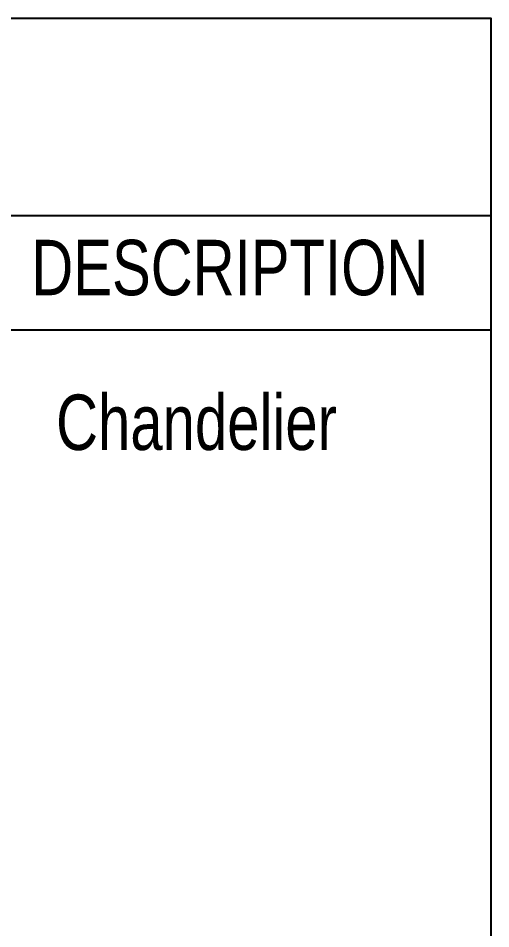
# Model space of a CAD drawing. Header units: inches. Extents: x 193287 to 241687, y 437648 to 550079.
# Drawn here: x 235279 to 235705, y 465739 to 466561 of the extents above; entities that cross this region are included whole.
import ezdxf

# ---------------------------------------------------------------- set-up
doc = ezdxf.new("R2010")
doc.units = ezdxf.units.IN
doc.header["$MEASUREMENT"] = 0
for name, color, linetype in [('CQ SPOT DETAIL DIMENSION', 9, 'Continuous'), ('CQ text label', 3, 'Continuous'), ('CQ-legend tex box', 3, 'Continuous')]:
    doc.layers.add(name, color=color, linetype=linetype)
doc.styles.add('DIM 50', font='romans.shx', dxfattribs={"width": 0.75, "height": 100})

# ---------------------------------------------------------------- blocks, each defined once
blk = doc.blocks.new('SMDS')
at = {"layer": 'CQ-legend tex box'}
for p, q in [((384632.87, 480364.08), (386097.23, 480364.08)), ((384632.87, 480186.07), (386097.23, 480186.07)), ((384632.87, 480082.81), (386097.23, 480082.81))]:
    blk.add_line(p, q, dxfattribs=at)
blk.add_lwpolyline([(384632.87, 472716.65), (384632.87, 480364.08), (386097.23, 480364.08), (386097.2, 472716.65)], dxfattribs=at)
at = {"layer": 'CQ text label', "ltscale": 1000, "char_height": 50, "attachment_point": 1, "style": 'DIM 50'}
for s, insert, width in [('{\\fArial|b0|i0|c0|p34;DESCRIPTION}', (385682.86, 480164.16), 946.8165), ('{\\fArial|b0|i0|c0|p34;Chandelier}', (385705.17, 480024.56), 1430.8198)]:
    blk.add_mtext(s, dxfattribs=dict(at, insert=insert, width=width))

msp = doc.modelspace()

# ---------------------------------------------------------------- block references
at = {"layer": 'CQ SPOT DETAIL DIMENSION'}
msp.add_blockref('SMDS', (-150392.368, -13803.482), dxfattribs=at)

doc.saveas('drawing.dxf')
